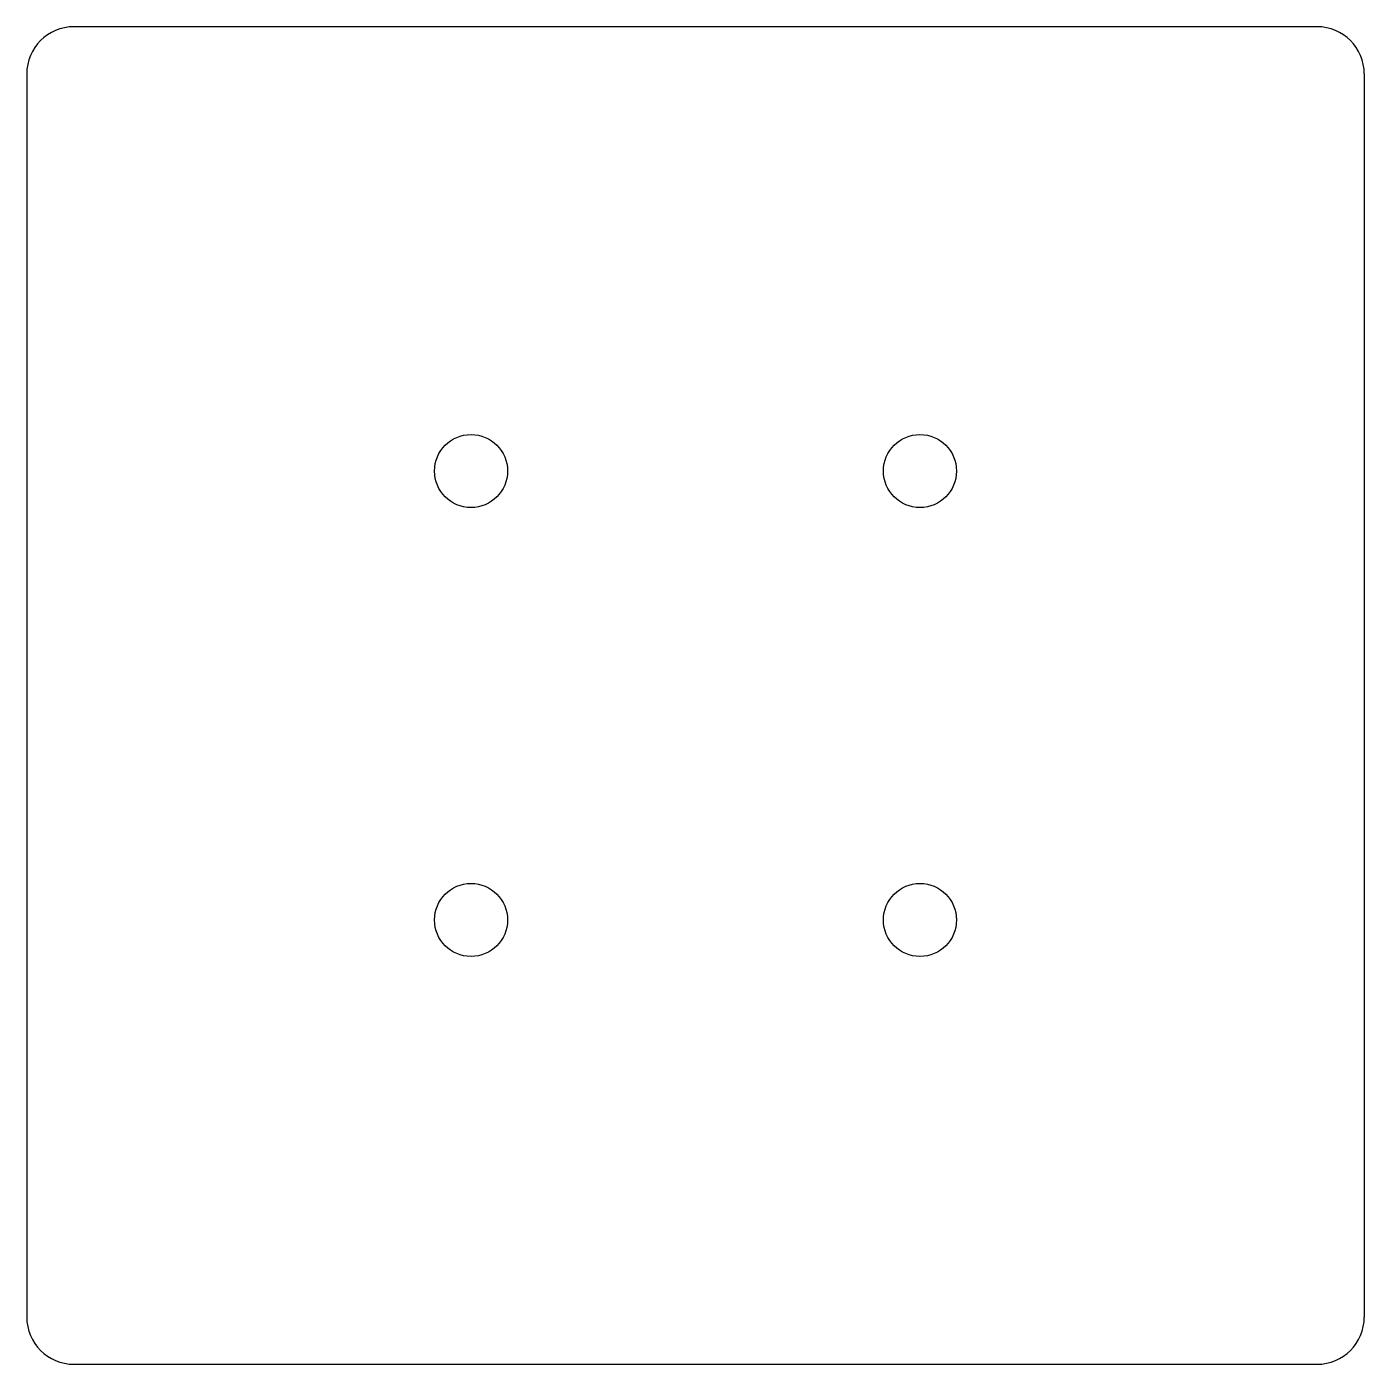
# Model space of a CAD drawing. Header units: millimetres. Extents: x 0.2 to 57, y 0.2 to 57.
import ezdxf

# ---------------------------------------------------------------- set-up
doc = ezdxf.new("R2010")
doc.units = ezdxf.units.MM
doc.layers.add('Body', color=7, linetype='CONTINUOUS')

msp = doc.modelspace()

# ---------------------------------------------------------------- linework, layer by layer
at = {"layer": 'Body'}
for p, q in [((2.2, 56.95), (2.2, 56.95, 1.6)), ((54.95, 56.95), (2.2, 56.95)), ((54.95, 56.95, 1.6), (2.2, 56.95, 1.6)), ((2.2, 56.95), (2.2, 56.95, 1.6)), ((54.95, 56.95), (2.2, 56.95)), ((54.95, 56.95, 1.6), (2.2, 56.95, 1.6)), ((54.95, 56.95), (54.95, 56.95, 1.6)), ((54.95, 56.95), (54.95, 56.95, 1.6)), ((0.2, 54.95), (0.2, 54.95, 1.6)), ((0.2, 54.95), (0.2, 54.95, 1.6)), ((0.2, 54.95), (0.2, 2.2)), ((0.2, 54.95, 1.6), (0.2, 2.2, 1.6)), ((0.2, 54.95), (0.2, 2.2)), ((0.2, 54.95, 1.6), (0.2, 2.2, 1.6)), ((56.95, 54.95), (56.95, 54.95, 1.6)), ((56.95, 54.95), (56.95, 54.95, 1.6)), ((56.95, 54.95), (56.95, 2.2)), ((56.95, 54.95, 1.6), (56.95, 2.2, 1.6)), ((56.95, 54.95), (56.95, 2.2)), ((56.95, 54.95, 1.6), (56.95, 2.2, 1.6)), ((20.6, 38.1), (20.6, 38.1, 1.6)), ((20.6, 38.1), (20.6, 38.1, 1.6)), ((39.65, 38.1), (39.65, 38.1, 1.6)), ((39.65, 38.1), (39.65, 38.1, 1.6)), ((20.6, 19.05), (20.6, 19.05, 1.6)), ((20.6, 19.05), (20.6, 19.05, 1.6)), ((39.65, 19.05), (39.65, 19.05, 1.6)), ((39.65, 19.05), (39.65, 19.05, 1.6)), ((0.2, 2.2), (0.2, 2.2, 1.6)), ((0.2, 2.2), (0.2, 2.2, 1.6)), ((56.95, 2.2), (56.95, 2.2, 1.6)), ((56.95, 2.2), (56.95, 2.2, 1.6)), ((2.2, 0.2), (2.2, 0.2, 1.6)), ((2.2, 0.2), (2.2, 0.2, 1.6)), ((2.2, 0.2), (54.95, 0.2)), ((2.2, 0.2, 1.6), (54.95, 0.2, 1.6)), ((2.2, 0.2), (54.95, 0.2)), ((2.2, 0.2, 1.6), (54.95, 0.2, 1.6)), ((54.95, 0.2), (54.95, 0.2, 1.6)), ((54.95, 0.2), (54.95, 0.2, 1.6))]:
    msp.add_line(p, q, dxfattribs=at)
for centre in [(19.05, 38.1), (19.05, 38.1, 1.6), (19.05, 38.1), (19.05, 38.1, 1.6), (38.1, 38.1), (38.1, 38.1, 1.6), (38.1, 38.1), (38.1, 38.1, 1.6), (19.05, 19.05), (19.05, 19.05, 1.6), (19.05, 19.05), (19.05, 19.05, 1.6), (38.1, 19.05), (38.1, 19.05, 1.6), (38.1, 19.05), (38.1, 19.05, 1.6)]:
    msp.add_circle(centre, 1.55, dxfattribs=at)
for centre, start, end in [((2.2, 54.95), 90, 180), ((2.2, 54.95, 1.6), 90, 180), ((2.2, 54.95), 90, 180), ((2.2, 54.95, 1.6), 90, 180), ((54.95, 54.95), 0, 90), ((54.95, 54.95, 1.6), 0, 90), ((54.95, 54.95), 0, 90), ((54.95, 54.95, 1.6), 0, 90), ((2.2, 2.2), 180, -90), ((2.2, 2.2, 1.6), 180, -90), ((2.2, 2.2), 180, -90), ((2.2, 2.2, 1.6), 180, -90), ((54.95, 2.2), -90, 0), ((54.95, 2.2, 1.6), -90, 0), ((54.95, 2.2), -90, 0), ((54.95, 2.2, 1.6), -90, 0)]:
    msp.add_arc(centre, 2, start, end, dxfattribs=at)

doc.saveas('drawing.dxf')
